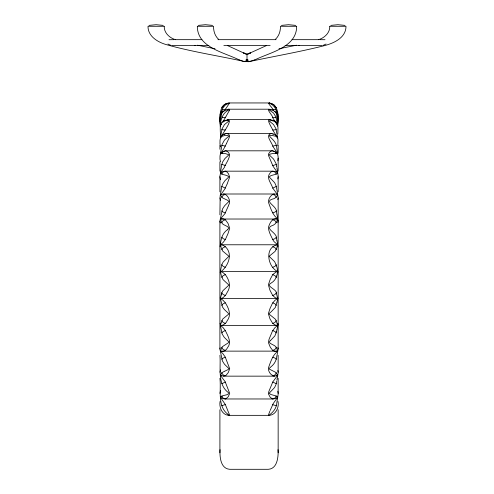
<?xml version="1.0" encoding="UTF-8"?>
<svg xmlns="http://www.w3.org/2000/svg" width="494" height="494" viewBox="0 0 494 494"><rect width="100%" height="100%" fill="white"/><g stroke="black" fill="none" stroke-linecap="round" stroke-linejoin="round"><path stroke-width="0.74" d="M225.029 371.062L228.123 369.568L228.932 368.617L224.48 364.245L222.405 360.953L219.91 349.209L219.91 220.942L222.491 208.999L224.616 205.745L228.944 201.459L227.777 200.373L222.164 197.711L220.386 194.617L221.794 186.448L222.714 183.959L224.887 180.73L228.944 176.821L226.907 175.518L221.96 174.228L220.546 172.919L219.91 176.234L219.91 191.808M227.858 414.231C217.045 406.296 221.318 389.186 219.91 378.342M221.615 396.262C223.189 394.842 229.16 395.527 228.537 392.718C216.959 384.431 221.046 367.048 219.91 355.359M276.893 167.682L278.141 175.765L278.153 191.808M276.714 147.564L278.141 157.092L278.153 171.115M276.936 189.98L278.153 197.507L278.153 349.209L276.912 355.884M220.052 401.443C218.947 407.661 222.393 415.713 229.71 415.343L268.353 415.343L269.434 412.249M296.678 26.281C296.647 47.93 269.119 52.438 254.095 60.274M278.153 158.179L277.844 160.797M278.153 409.748L278.153 452.776C277.986 459.352 276.461 468.775 268.353 469.3L229.71 469.3C220.256 468.584 219.682 456.265 220.052 449.645M219.91 393.452L220.497 390.384M278.153 176.698L277.844 178.933M219.91 372.266L220.497 369.796M278.153 197.878L277.844 199.681M329.782 26.38C329.961 32.9 324.441 37.884 318.599 39.668M219.91 348.937L220.114 347.869M345.998 26.83C345.639 37.785 334.043 43.071 324.898 45.534C299.778 51.901 274.17 56.273 248.834 61.694L244.092 61.583L239.386 59.959M220.997 114.836C218.904 117.152 220.182 121.086 220.268 123.926M220.497 146.817L219.972 143.989L220.009 140.333L222.016 128.953L224.48 124.568L228.944 120.974L227.431 120.561L225.023 120.82L221.769 122.815L223.078 121.024L225.042 120.505M220.497 161.773L219.972 159.253L220.009 155.993L222.072 144.409L224.48 140.03L228.944 136.078L227.777 135.486L225.313 135.3L221.769 136.393L222.424 135.097L223.603 134.158L226.709 133.429L271.336 133.429L273.287 134.127M220.497 135.263C219.997 127.341 219.429 116.071 227.079 110.959C232.186 108.674 222.127 109.958 222.164 112.601C219.453 116.708 219.682 122.135 220.349 126.785M227.203 183.817L229.685 177.105L228.419 173.684L226.987 171.98L225.19 171.19L222.868 171.56L220.349 172.974L221.769 164.533L222.714 161.865L224.887 158.586L228.932 154.789L225.313 153.541L221.003 153.294L220.349 153.819L222.528 152.09M278.153 378.342L278.141 394.385L276.739 403.314M221.176 116.139L220.349 117.232L222.424 108.631L225.029 105.29L228.944 103.172L227.604 103.24M277.894 123.364L277.931 116.158L276.918 114.762M227.604 103.24C219.7 104.944 219.75 115.337 220.114 121.481M277.844 122.148C278.758 115.67 278.128 103.499 269.168 103.141M277.844 126.155C278.029 118.43 278.462 106.698 269.526 103.345M277.844 134.084L277.992 127.576L275.992 117.047L273.528 113.009L269.125 109.903L271.07 109.81L273.194 110.428L274.948 111.558L276.269 113.188L275.64 112.113L274.46 111.397M276.936 380.17L278.141 373.013L278.153 355.359M276.764 381.133L275.992 384.616L274.59 387.549L269.131 393.243L270.866 394.515L276.183 395.966L277.714 397.176L273.219 403.604L270.162 410.489M277.844 145.724L277.992 139.722L275.992 128.798L273.528 124.519L269.131 120.931L271.478 120.567L274.287 121.271L276.714 123.222L277.714 125.6L276.875 124.599M276.628 403.919C276.337 408.668 272.49 412.731 269.181 415.114M276.85 356.236C276.461 360.534 274.182 364.479 270.693 367.03M276.998 329.307L278.141 324.367L277.844 323.224M276.936 329.628L276.584 331.412M277.677 298.808L276.56 293.862M276.56 331.523L274.862 335.945L270.78 340.218M277.511 299.617L277.338 300.476M277.245 300.92L276.998 302.1M221.405 266.457L222.016 264.086L223.202 261.981L228.944 256.263L222.683 251.051L221.25 247.741M221.275 267.087L220.349 271.533L221.25 275.226M276.973 302.198L275.343 307.447L271.07 311.887M227.604 229.667C221.701 233.279 220.713 240.708 220.114 246.765M221.497 293.881L221.405 294.263M276.628 276.004L276.541 276.387M221.226 295.011L221.837 292.572L222.948 290.645L228.944 285.075L223.004 279.573L221.386 275.788M220.466 298.148L221.139 295.369M220.386 298.462L222.405 306.898L224.22 309.392L228.944 313.881L222.714 319.062L221.121 322.86M221.51 124.222L220.349 125.6L221.738 122.839M276.609 248.482L277.677 244.555M276.517 248.815L275.034 251.421L269.125 256.281L274.683 261.74L276.541 265.902M276.541 293.763C277.288 288.854 264.704 286.526 271.274 282.976C277.048 279.629 278.727 271.978 276.56 266.007M221.794 174.141L223.078 172.054L225.326 171.208M276.269 396.003L274.726 398.288L272.311 398.849L270.162 397.207L268.403 393.829L268.829 391.514L272.805 381.924L277.714 375.261L275.88 372.433L269.323 369.098L269.199 368.425L270.36 367.301M221.794 153.646L223.337 151.436L225.882 150.818L272.169 150.818L274.355 151.411M221.794 197.372L223.078 195.272L225.326 194.346C228.802 196.68 231.044 201.614 228.494 205.455M276.269 372.779C273.787 379.664 267.39 371.908 268.538 367.592C270.057 363.442 271.404 359.119 273.861 355.408C276.016 352.123 278.826 351.845 276.424 347.819C275.843 344.509 266.204 343.762 270.527 340.422M227.067 184.157L224.764 189.116L220.151 195.624L219.91 214.791M227.777 229.525C231.365 226.351 222.448 225.542 221.794 222.757L223.078 220.701L225.326 219.725L227.981 223.319L229.704 228.265L227.981 233.668L225.394 239.448L223.041 242.566L220.349 244.777L220.861 246.407M276.269 347.393L274.985 349.449L272.737 350.425L270.348 347.338L268.403 342.558L269.039 339.292L272.453 331.085L274.917 327.701L277.714 325.367L275.633 319.414L269.211 314.19L269.279 313.462L270.613 312.251M221.077 323.008L220.349 325.367L222.164 333.993L224.22 337.309L228.944 341.984L228.209 342.898L222.294 346.732L220.349 351.129L222.868 353.642L225.258 357.076L229.71 368.709L228.277 372.538L225.962 375.428L223.399 376.144L220.349 375.261L221.923 372.649L224.751 371.179M221.794 249.674L223.078 247.716L225.326 246.71C233.829 254.453 227.401 267.458 220.114 272.2M276.269 320.47L274.985 322.434L272.737 323.44L269.977 318.871L268.366 313.641L270.076 308.361L272.453 303.285L274.985 300.296L278.054 298.395L277.844 297.894M221.794 277.467L223.078 275.652L225.326 274.639C229.358 279.851 231.229 286.718 227.135 292.411C226.258 294.937 222.139 299.815 220.114 297.95M276.269 292.683L274.985 294.498L272.737 295.511L269.977 290.274L268.366 284.816L270.348 279.005L272.805 274.547L276.023 272.033L277.714 271.533L278.153 271.922L277.844 272.25M221.794 113.188L222.621 111.934L224.171 111.267M221.51 136.696C220.009 139.005 220.305 136.56 221.738 136.4M228.203 206.226L228.345 205.844M276.541 238.509C277.282 232.199 262.839 228.568 273.367 225.153C277.227 223.337 278.32 218.354 276.973 214.612M228.055 206.609L224.838 213.797L220.349 219.021L221.794 222.757M221.794 305.446L223.078 303.822L225.326 302.822C228.778 308.231 231.612 315.123 227.135 320.804C226.623 323.329 219.805 328.214 220.114 323.379M276.269 264.704L274.985 266.328L272.737 267.322M277.844 222.528C279.369 218.941 275.115 217.298 273.719 214.532C271.323 210.845 270.008 206.566 268.514 202.46C268.156 199.156 270.446 195.149 273.645 194.074C279.388 193.253 277.48 197.125 274.077 198.65C262.363 201.299 277.258 205.578 276.517 212.142M269.841 411.267L269.613 411.817M226.727 143.019C227.715 140.024 232.433 134.436 226.709 133.429M226.598 143.328L223.893 148.626M221.794 332.925L223.078 331.523L225.326 330.572C227.783 335.784 232.001 342.243 227.543 347.646C226.357 350.351 223.294 352.247 220.349 351.129L277.714 351.129L275.158 351.376L272.737 350.425M276.269 237.225L274.985 238.621L272.737 239.578M225.394 165.484L221.794 164.403M272.669 404.666L276.269 405.741M225.604 120.314C235.545 116.812 222.64 133.028 221.683 136.004M226.104 116.195L229.302 110.6M225.962 116.479L223.183 121.296M225.61 109.05L224.838 110.378M225.752 108.797L229.574 102.993M276.269 210.926L274.985 212.062L272.737 212.945M221.794 359.224L223.078 358.088L225.326 357.199M221.794 110.199L223.078 109.44L225.326 109.557M223.609 149.095L220.349 153.819M224.257 167.528C225.986 162.507 233.971 153.727 225.882 150.818M224.041 167.88L220.349 172.974M276.825 189.381L275.992 185.534L274.683 182.749L269.131 176.883L271.07 175.555L276.183 174.184L277.714 172.974L273.009 166.163L268.415 155.301L268.514 154.048L269.613 152.263L270.866 151.17L272.169 150.818M221.54 396.367L220.386 397.195L223.399 398.763L225.962 398.775L228.277 396.688L229.71 393.36L225.19 381.788L220.349 375.261L221.88 375.261M221.176 116.01L220.349 117.232M277.844 246.92C278.77 243.931 274.158 242.918 273.145 240.238C271.157 236.28 268.724 232.075 268.396 227.598C269.483 223.449 272.373 217.23 277.714 219.021L220.349 219.021L223.041 218.793L225.326 219.725M221.176 124.395L220.349 125.6M221.51 136.251L220.349 137.9M220.349 112.996L221.009 112.064M221.176 111.829L221.51 111.366M229.377 110.502C230.605 108.995 227.277 108.81 226.709 109.94M276.269 186.448L272.737 188.097C271.465 183.441 265.945 177.951 269.891 173.314C271.49 170.239 275.553 170.955 277.714 172.974M221.794 383.696L225.326 382.053M275.491 39.242C279.061 35.939 280.604 31.054 280.425 26.281L296.672 26.281M221.794 117.893L223.078 117.442L225.326 117.72M225.326 246.71L223.041 245.197L220.349 244.777L277.714 244.777C264.247 246.907 267.482 266.951 277.714 271.533L220.349 271.533L222.868 272.472L225.326 274.639M247.914 59.397L245.172 61.688C218.681 55.773 191.672 51.858 165.558 44.404C157.475 41.928 148.206 36.297 148.002 26.83M224.48 104.549C223.202 105.815 219.441 109.353 223.603 106.315M277.714 397.176L274.985 398.664L272.737 398.942M326.065 44.028L322.983 45.436M223.967 134.621L224.548 134.257M224.616 104.456L226.561 103.505M222.868 151.874L223.541 151.491M274.423 151.442L277.714 153.819L277.048 153.294L272.657 153.548L270.199 154.097L269.125 154.813L273.528 159.012L275.992 163.471L276.269 164.403L272.737 165.626M221.794 405.741L225.326 404.518L229.71 415.343M224.764 134.133L225.326 133.837M221.794 129.7L225.326 130.002M254.614 59.959L248.871 61.676L246.086 59.397M266.494 45.559L247 54.408L243.733 53.006L247 54.383L250.267 53.006L247 54.383L243.733 53.006M220.386 194.908L223.467 194L274.423 194M270.255 103.505L268.779 102.95L229.235 102.95L227.833 103.487L228.494 103.11M223.683 151.423L225.326 150.868M269.255 103.005C266.507 102.591 273.627 108.692 273.219 110.366M249.544 53.321L250.267 53.006M244.092 61.583L245.549 61.034M228.123 103.493L228.456 103.376M149.034 25.373L156.11 24.7L163.187 25.373M198.347 25.373L205.442 24.7L212.537 25.373M281.463 25.373L288.558 24.7L295.653 25.373M330.813 25.373L337.89 24.7L344.966 25.373M271.336 133.429C264.636 135.066 272.021 142.463 272.737 146.107L276.269 145.329L276.609 146.984M272.453 120.308C264.074 116.72 271.891 127.452 272.737 130.002L276.269 129.7M270.533 109.421C264.71 108.205 273.244 115.726 272.737 117.72L274.985 117.442L276.269 117.893M278.993 48.758L296.517 45.207M272.737 133.837L275.22 134.658L277.714 137.9L276.875 137.023M273.287 398.973L224.764 398.973M268.403 415.343C275.331 415.726 279.382 407.717 278.011 401.443M194.352 45.534L195.513 45.534M148.009 26.281L164.206 26.281M197.328 26.281L213.562 26.281C213.408 31.054 214.933 35.939 218.509 39.242M329.794 26.281L345.991 26.281M168.991 39.718L173.814 39.668M175.074 39.668L201.966 39.668M217.916 39.668L276.084 39.668M292.034 39.668L318.926 39.668M320.186 39.668L325.009 39.718M172.036 45.516L208.937 45.534M321.964 45.516L285.063 45.534M223.856 45.534L270.144 45.534M228.419 109.199L269.434 109.205M227.536 119.443L270.533 119.449M224.764 171.171L273.287 171.171M276.183 375.261L277.714 375.261L274.565 376.15L223.609 376.15M298.487 45.534L299.648 45.534M273.021 120.505L274.985 121.024L276.269 122.79M272.737 150.868L274.985 151.615L276.269 153.646M223.609 194L225.326 194.346M274.423 376.15L272.737 375.798M221.794 145.329L225.326 146.107M269.471 103.129L270.199 103.197M272.737 171.208L274.985 172.054L276.269 174.141M225.326 398.942L223.078 398.096L221.794 396.003M272.737 194.346L274.985 195.272L276.269 197.372M225.326 375.798L223.078 374.878L221.794 372.779M272.737 219.725L274.985 220.701L276.269 222.757M225.326 350.425L223.078 349.443L221.794 347.393M272.737 246.71L274.985 247.716L276.269 249.674M225.326 323.44L223.078 322.428L221.794 320.47M270.335 103.215L273.849 104.747L276.269 107.822L274.985 106.494M197.483 45.207L215.007 48.758M272.737 274.639L274.985 275.652L276.269 277.467M225.326 295.511L223.078 294.498L221.794 292.683M171.017 45.436L167.935 44.028M225.326 267.322L223.078 266.328L221.794 264.698M272.737 302.822L274.985 303.822L276.269 305.446M225.326 239.578L223.078 238.621L221.794 237.225M272.737 330.572L274.985 331.523L276.269 332.925M225.326 212.945L223.078 212.062L221.794 210.926M272.737 357.199L274.985 358.088L276.269 359.224M225.326 188.091L221.794 186.448M272.737 382.053L276.269 383.696M269.959 103.505L269.144 103.197M248.451 61.034L249.908 61.583M239.905 60.274C224.881 52.438 197.353 47.93 197.322 26.281M269.434 103.061L270.162 103.437M175.401 39.668C169.559 37.884 164.039 32.9 164.218 26.38M244.456 53.321L227.506 45.559M270.934 109.643L271.336 109.921M276.269 136.387C261.499 132.849 275.183 138.746 276.269 145.329M227.944 414.299L228.944 415.3M277.714 194.883L272.737 188.097M272.737 323.44L275.158 325.009L277.714 325.367L220.349 325.367L222.868 327.405L225.326 330.572M220.349 397.176L225.326 404.518M277.714 153.819L272.737 146.107M276.875 116.127L277.714 117.232L276.35 113.317M272.737 295.511L275.158 297.66L277.714 298.617L220.349 298.617L222.868 300.124L225.326 302.822M277.714 137.9L276.875 136.721M276.875 111.817L277.714 112.996M277.714 125.6L276.875 124.377M276.708 136.48L272.737 130.002M277.714 117.232L276.875 115.991M276.195 123.358L275.85 122.827M220.497 223.022L220.219 222.528M275.158 121.746L274.917 121.357M274.843 121.24L272.737 117.72M276.269 110.199L274.985 109.44L272.805 109.674M220.497 200.348L219.91 197.878M277.844 347.615L278.153 348.937M220.497 179.767L219.91 176.698M220.114 222.275L219.91 221.213M277.844 370.469L278.153 372.266M220.954 246.728L221.053 247.068M277.844 391.217L278.153 393.452M276.269 164.403L276.584 165.99M276.584 238.738L276.973 240.732M276.998 240.844L277.295 242.4M276.609 212.618L276.912 214.26M276.628 166.231L276.739 166.836M277.381 242.9L277.597 244.098M278.153 452.776L278.011 449.645M278.153 145.489L278.153 153.239M277.931 114.058L277.931 116.158M247 54.389L247 61.664M220.133 114.058L220.133 116.158M219.91 145.489L219.91 149.256M219.91 161.797L219.91 171.115M219.91 409.748L219.91 452.776"/></g></svg>
